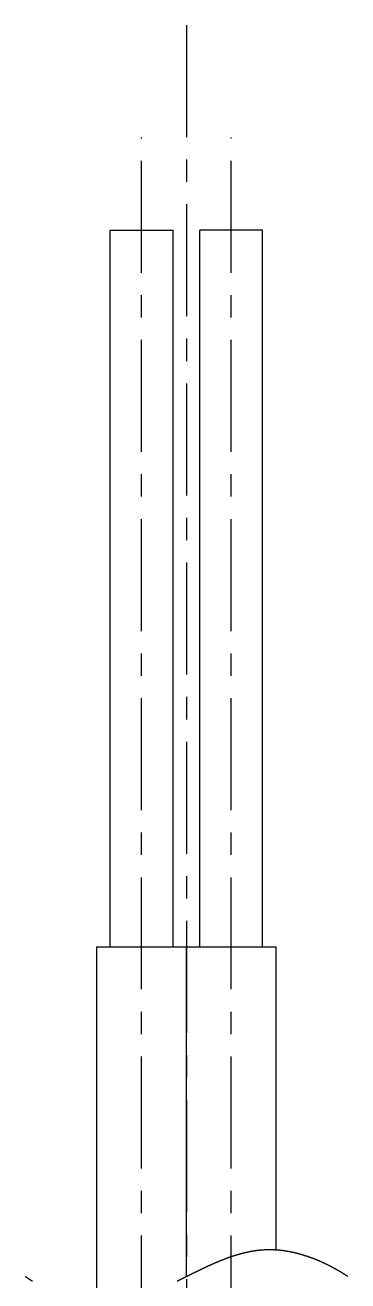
# Model space of a CAD drawing. Extents: x 35.4 to 93.6, y 120 to 187.8.
# Drawn here: x 88.57 to 92.17, y 173.31 to 187.33 of the extents above; entities that cross this region are included whole.
import ezdxf

# ---------------------------------------------------------------- set-up
doc = ezdxf.new("R2010")
doc.units = 0
doc.linetypes.add('CENTER', pattern=[2, 1.25, -0.25, 0.25, -0.25])
doc.layers.get('0').update_dxf_attribs({"linetype": 'CONTINUOUS'})
doc.layers.add('CENTER', color=1, linetype='CENTER')

msp = doc.modelspace()

# ---------------------------------------------------------------- linework, layer by layer
at = {"color": 7, "linetype": 'CONTINUOUS'}
for p, q in [((89.518, 177.038), (89.518, 185.038)), ((89.518, 185.038), (90.218, 185.038)), ((90.218, 177.038), (90.218, 185.038)), ((90.518, 177.038), (90.518, 185.038)), ((91.218, 185.038), (90.518, 185.038)), ((91.218, 177.038), (91.218, 185.038)), ((89.368, 173.059), (89.368, 177.038)), ((89.368, 177.038), (91.368, 177.038)), ((90.368, 173.357), (90.368, 177.038)), ((91.368, 173.654), (91.368, 177.038))]:
    msp.add_line(p, q, dxfattribs=at)
at = {"color": 3}
for points in [[(90.265, 173.306, 0), (90.268, 173.307, 0), (90.27, 173.308, 0), (90.273, 173.31, 0), (90.276, 173.311, 0), (90.279, 173.312, 0), (90.281, 173.314, 0), (90.284, 173.315, 0), (90.287, 173.316, 0), (90.29, 173.318, 0), (90.293, 173.319, 0), (90.295, 173.321, 0), (90.298, 173.322, 0), (90.301, 173.323, 0), (90.304, 173.325, 0), (90.306, 173.326, 0), (90.309, 173.327, 0), (90.312, 173.329, 0), (90.315, 173.33, 0), (90.317, 173.331, 0), (90.32, 173.333, 0), (90.323, 173.334, 0), (90.326, 173.336, 0), (90.328, 173.337, 0), (90.331, 173.338, 0), (90.334, 173.34, 0), (90.337, 173.341, 0), (90.339, 173.342, 0), (90.342, 173.344, 0), (90.345, 173.345, 0), (90.348, 173.347, 0), (90.35, 173.348, 0), (90.353, 173.349, 0), (90.356, 173.351, 0), (90.359, 173.352, 0), (90.361, 173.353, 0), (90.364, 173.355, 0), (90.367, 173.356, 0), (90.37, 173.357, 0), (90.373, 173.359, 0), (90.375, 173.36, 0), (90.378, 173.362, 0), (90.381, 173.363, 0), (90.384, 173.364, 0), (90.386, 173.366, 0), (90.389, 173.367, 0), (90.392, 173.368, 0), (90.395, 173.37, 0), (90.397, 173.371, 0), (90.4, 173.373, 0), (90.403, 173.374, 0), (90.406, 173.375, 0), (90.408, 173.377, 0), (90.411, 173.378, 0), (90.414, 173.379, 0), (90.417, 173.381, 0), (90.419, 173.382, 0), (90.422, 173.383, 0), (90.425, 173.385, 0), (90.428, 173.386, 0), (90.43, 173.388, 0), (90.433, 173.389, 0), (90.436, 173.39, 0), (90.439, 173.392, 0), (90.441, 173.393, 0), (90.444, 173.394, 0), (90.447, 173.396, 0), (90.45, 173.397, 0), (90.453, 173.398, 0), (90.455, 173.4, 0), (90.458, 173.401, 0), (90.461, 173.403, 0), (90.464, 173.404, 0), (90.466, 173.405, 0), (90.469, 173.407, 0), (90.472, 173.408, 0), (90.475, 173.409, 0), (90.477, 173.411, 0), (90.48, 173.412, 0), (90.483, 173.413, 0), (90.486, 173.415, 0), (90.488, 173.416, 0), (90.491, 173.417, 0), (90.494, 173.419, 0), (90.497, 173.42, 0), (90.5, 173.421, 0), (90.502, 173.423, 0), (90.505, 173.424, 0), (90.508, 173.425, 0), (90.511, 173.427, 0), (90.513, 173.428, 0), (90.516, 173.429, 0), (90.519, 173.431, 0), (90.522, 173.432, 0), (90.524, 173.433, 0), (90.527, 173.435, 0), (90.53, 173.436, 0), (90.533, 173.437, 0), (90.536, 173.439, 0), (90.538, 173.44, 0), (90.541, 173.441, 0), (90.544, 173.443, 0), (90.547, 173.444, 0), (90.549, 173.445, 0), (90.552, 173.447, 0), (90.555, 173.448, 0), (90.558, 173.449, 0), (90.561, 173.451, 0), (90.563, 173.452, 0), (90.566, 173.453, 0), (90.569, 173.455, 0), (90.572, 173.456, 0), (90.575, 173.457, 0), (90.577, 173.459, 0), (90.58, 173.46, 0), (90.583, 173.461, 0), (90.586, 173.463, 0), (90.588, 173.464, 0), (90.591, 173.465, 0), (90.594, 173.466, 0), (90.597, 173.468, 0), (90.6, 173.469, 0), (90.602, 173.47, 0), (90.605, 173.472, 0), (90.608, 173.473, 0), (90.611, 173.474, 0), (90.614, 173.475, 0), (90.616, 173.477, 0), (90.619, 173.478, 0), (90.622, 173.479, 0), (90.625, 173.481, 0), (90.628, 173.482, 0), (90.63, 173.483, 0), (90.633, 173.484, 0), (90.636, 173.486, 0), (90.639, 173.487, 0), (90.642, 173.488, 0), (90.644, 173.489, 0), (90.647, 173.491, 0), (90.65, 173.492, 0), (90.653, 173.493, 0), (90.656, 173.494, 0), (90.658, 173.496, 0), (90.661, 173.497, 0), (90.664, 173.498, 0), (90.667, 173.499, 0), (90.67, 173.501, 0), (90.673, 173.502, 0), (90.675, 173.503, 0), (90.678, 173.504, 0), (90.681, 173.506, 0), (90.684, 173.507, 0), (90.687, 173.508, 0), (90.69, 173.509, 0), (90.692, 173.511, 0), (90.695, 173.512, 0), (90.698, 173.513, 0), (90.701, 173.514, 0), (90.704, 173.515, 0), (90.706, 173.517, 0), (90.709, 173.518, 0), (90.712, 173.519, 0), (90.715, 173.52, 0), (90.718, 173.521, 0), (90.721, 173.523, 0), (90.724, 173.524, 0), (90.726, 173.525, 0), (90.729, 173.526, 0), (90.732, 173.527, 0), (90.735, 173.528, 0), (90.738, 173.53, 0), (90.741, 173.531, 0), (90.743, 173.532, 0), (90.746, 173.533, 0), (90.749, 173.534, 0), (90.752, 173.535, 0), (90.755, 173.537, 0), (90.758, 173.538, 0), (90.761, 173.539, 0), (90.763, 173.54, 0), (90.766, 173.541, 0), (90.769, 173.542, 0), (90.772, 173.543, 0), (90.775, 173.545, 0), (90.778, 173.546, 0), (90.781, 173.547, 0), (90.783, 173.548, 0), (90.786, 173.549, 0), (90.789, 173.55, 0), (90.792, 173.551, 0), (90.795, 173.552, 0), (90.798, 173.554, 0), (90.801, 173.555, 0), (90.804, 173.556, 0), (90.806, 173.557, 0), (90.809, 173.558, 0), (90.812, 173.559, 0), (90.815, 173.56, 0), (90.818, 173.561, 0), (90.821, 173.562, 0), (90.824, 173.563, 0), (90.827, 173.564, 0), (90.83, 173.565, 0), (90.832, 173.566, 0), (90.835, 173.567, 0), (90.838, 173.569, 0), (90.841, 173.57, 0), (90.844, 173.571, 0), (90.847, 173.572, 0), (90.85, 173.573, 0), (90.853, 173.574, 0), (90.856, 173.575, 0), (90.859, 173.576, 0), (90.861, 173.577, 0), (90.864, 173.578, 0), (90.867, 173.579, 0), (90.87, 173.58, 0), (90.873, 173.581, 0), (90.876, 173.582, 0), (90.879, 173.583, 0), (90.882, 173.584, 0), (90.885, 173.585, 0), (90.888, 173.586, 0), (90.891, 173.587, 0), (90.894, 173.587, 0), (90.896, 173.588, 0), (90.899, 173.589, 0), (90.902, 173.59, 0), (90.905, 173.591, 0), (90.908, 173.592, 0), (90.911, 173.593, 0), (90.914, 173.594, 0), (90.917, 173.595, 0), (90.92, 173.596, 0), (90.923, 173.597, 0), (90.926, 173.598, 0), (90.929, 173.599, 0), (90.932, 173.599, 0), (90.935, 173.6, 0), (90.938, 173.601, 0), (90.941, 173.602, 0), (90.944, 173.603, 0), (90.947, 173.604, 0), (90.949, 173.605, 0), (90.952, 173.605, 0), (90.955, 173.606, 0), (90.958, 173.607, 0), (90.961, 173.608, 0), (90.964, 173.609, 0), (90.967, 173.61, 0), (90.97, 173.61, 0), (90.973, 173.611, 0), (90.976, 173.612, 0), (90.979, 173.613, 0), (90.982, 173.614, 0), (90.985, 173.614, 0), (90.988, 173.615, 0), (90.991, 173.616, 0), (90.994, 173.617, 0), (90.997, 173.617, 0), (91, 173.618, 0), (91.003, 173.619, 0), (91.006, 173.62, 0), (91.009, 173.62, 0), (91.012, 173.621, 0), (91.015, 173.622, 0), (91.018, 173.623, 0), (91.021, 173.623, 0), (91.024, 173.624, 0), (91.027, 173.625, 0), (91.03, 173.625, 0), (91.033, 173.626, 0), (91.036, 173.627, 0), (91.039, 173.627, 0), (91.042, 173.628, 0), (91.045, 173.629, 0), (91.048, 173.629, 0), (91.051, 173.63, 0), (91.054, 173.631, 0), (91.057, 173.631, 0), (91.06, 173.632, 0), (91.063, 173.633, 0), (91.066, 173.633, 0), (91.069, 173.634, 0), (91.072, 173.634, 0), (91.075, 173.635, 0), (91.078, 173.636, 0), (91.081, 173.636, 0), (91.084, 173.637, 0), (91.087, 173.637, 0), (91.09, 173.638, 0), (91.093, 173.638, 0), (91.096, 173.639, 0), (91.099, 173.639, 0), (91.102, 173.64, 0), (91.105, 173.641, 0), (91.108, 173.641, 0), (91.111, 173.642, 0), (91.115, 173.642, 0), (91.118, 173.643, 0), (91.121, 173.643, 0), (91.124, 173.644, 0), (91.127, 173.644, 0), (91.13, 173.644, 0), (91.133, 173.645, 0), (91.136, 173.645, 0), (91.139, 173.646, 0), (91.142, 173.646, 0), (91.145, 173.647, 0), (91.148, 173.647, 0), (91.151, 173.647, 0), (91.154, 173.648, 0), (91.157, 173.648, 0), (91.16, 173.649, 0), (91.163, 173.649, 0), (91.166, 173.649, 0), (91.169, 173.65, 0), (91.172, 173.65, 0), (91.176, 173.65, 0), (91.179, 173.651, 0), (91.182, 173.651, 0), (91.185, 173.651, 0), (91.188, 173.652, 0), (91.191, 173.652, 0), (91.194, 173.652, 0), (91.197, 173.653, 0), (91.2, 173.653, 0), (91.203, 173.653, 0), (91.206, 173.653, 0), (91.209, 173.654, 0), (91.212, 173.654, 0), (91.215, 173.654, 0), (91.218, 173.654, 0), (91.222, 173.655, 0), (91.225, 173.655, 0), (91.228, 173.655, 0), (91.231, 173.655, 0), (91.234, 173.655, 0), (91.237, 173.656, 0), (91.24, 173.656, 0), (91.243, 173.656, 0), (91.246, 173.656, 0), (91.249, 173.656, 0), (91.252, 173.656, 0), (91.255, 173.656, 0), (91.258, 173.656, 0), (91.262, 173.657, 0), (91.265, 173.657, 0), (91.268, 173.657, 0), (91.271, 173.657, 0), (91.274, 173.657, 0), (91.277, 173.657, 0), (91.28, 173.657, 0), (91.283, 173.657, 0), (91.286, 173.657, 0), (91.289, 173.657, 0), (91.292, 173.657, 0), (91.295, 173.657, 0), (91.298, 173.657, 0), (91.302, 173.657, 0), (91.305, 173.657, 0), (91.308, 173.657, 0), (91.311, 173.657, 0), (91.314, 173.657, 0), (91.317, 173.657, 0), (91.32, 173.657, 0), (91.323, 173.657, 0), (91.326, 173.657, 0), (91.329, 173.657, 0), (91.332, 173.656, 0), (91.335, 173.656, 0), (91.338, 173.656, 0), (91.342, 173.656, 0), (91.345, 173.656, 0), (91.348, 173.656, 0), (91.351, 173.656, 0), (91.354, 173.655, 0), (91.357, 173.655, 0), (91.36, 173.655, 0), (91.363, 173.655, 0), (91.366, 173.655, 0), (91.369, 173.654, 0), (91.372, 173.654, 0), (91.375, 173.654, 0), (91.378, 173.654, 0), (91.382, 173.654, 0), (91.385, 173.653, 0), (91.388, 173.653, 0), (91.391, 173.653, 0), (91.394, 173.653, 0), (91.397, 173.652, 0), (91.4, 173.652, 0), (91.403, 173.652, 0), (91.406, 173.651, 0), (91.409, 173.651, 0), (91.412, 173.651, 0), (91.415, 173.65, 0), (91.418, 173.65, 0), (91.421, 173.65, 0), (91.424, 173.649, 0), (91.427, 173.649, 0), (91.431, 173.649, 0), (91.434, 173.648, 0), (91.437, 173.648, 0), (91.44, 173.647, 0), (91.443, 173.647, 0), (91.446, 173.647, 0), (91.449, 173.646, 0), (91.452, 173.646, 0), (91.455, 173.645, 0), (91.458, 173.645, 0), (91.461, 173.645, 0), (91.464, 173.644, 0), (91.467, 173.644, 0), (91.47, 173.643, 0), (91.473, 173.643, 0), (91.476, 173.642, 0), (91.479, 173.642, 0), (91.482, 173.641, 0), (91.485, 173.641, 0), (91.488, 173.64, 0), (91.491, 173.64, 0), (91.495, 173.639, 0), (91.498, 173.639, 0), (91.501, 173.638, 0), (91.504, 173.638, 0), (91.507, 173.637, 0), (91.51, 173.636, 0), (91.513, 173.636, 0), (91.516, 173.635, 0), (91.519, 173.635, 0), (91.522, 173.634, 0), (91.525, 173.634, 0), (91.528, 173.633, 0), (91.531, 173.632, 0), (91.534, 173.632, 0), (91.537, 173.631, 0), (91.54, 173.631, 0), (91.543, 173.63, 0), (91.546, 173.629, 0), (91.549, 173.629, 0), (91.552, 173.628, 0), (91.555, 173.627, 0), (91.558, 173.627, 0), (91.561, 173.626, 0), (91.564, 173.625, 0), (91.567, 173.625, 0), (91.57, 173.624, 0), (91.573, 173.623, 0), (91.576, 173.622, 0), (91.579, 173.622, 0), (91.582, 173.621, 0), (91.585, 173.62, 0), (91.588, 173.62, 0), (91.591, 173.619, 0), (91.594, 173.618, 0), (91.597, 173.617, 0), (91.6, 173.617, 0), (91.603, 173.616, 0), (91.606, 173.615, 0), (91.609, 173.614, 0), (91.612, 173.614, 0), (91.615, 173.613, 0), (91.618, 173.612, 0), (91.621, 173.611, 0), (91.624, 173.61, 0), (91.627, 173.61, 0), (91.63, 173.609, 0), (91.633, 173.608, 0), (91.636, 173.607, 0), (91.639, 173.606, 0), (91.641, 173.605, 0), (91.644, 173.605, 0), (91.647, 173.604, 0), (91.65, 173.603, 0), (91.653, 173.602, 0), (91.656, 173.601, 0), (91.659, 173.6, 0), (91.662, 173.599, 0), (91.665, 173.598, 0), (91.668, 173.598, 0), (91.671, 173.597, 0), (91.674, 173.596, 0), (91.677, 173.595, 0), (91.68, 173.594, 0), (91.683, 173.593, 0), (91.686, 173.592, 0), (91.689, 173.591, 0), (91.692, 173.59, 0), (91.695, 173.589, 0), (91.697, 173.588, 0), (91.7, 173.587, 0), (91.703, 173.586, 0), (91.706, 173.585, 0), (91.709, 173.585, 0), (91.712, 173.584, 0), (91.715, 173.583, 0), (91.718, 173.582, 0), (91.721, 173.581, 0), (91.724, 173.58, 0), (91.727, 173.579, 0), (91.73, 173.578, 0), (91.732, 173.577, 0), (91.735, 173.576, 0), (91.738, 173.575, 0), (91.741, 173.573, 0), (91.744, 173.572, 0), (91.747, 173.571, 0), (91.75, 173.57, 0), (91.753, 173.569, 0), (91.756, 173.568, 0), (91.759, 173.567, 0), (91.761, 173.566, 0), (91.764, 173.565, 0), (91.767, 173.564, 0), (91.77, 173.563, 0), (91.773, 173.562, 0), (91.776, 173.561, 0), (91.779, 173.56, 0), (91.782, 173.559, 0), (91.784, 173.557, 0), (91.787, 173.556, 0), (91.79, 173.555, 0), (91.793, 173.554, 0), (91.796, 173.553, 0), (91.799, 173.552, 0), (91.802, 173.551, 0), (91.804, 173.55, 0), (91.807, 173.548, 0), (91.81, 173.547, 0), (91.813, 173.546, 0), (91.816, 173.545, 0), (91.819, 173.544, 0), (91.822, 173.543, 0), (91.824, 173.541, 0), (91.827, 173.54, 0), (91.83, 173.539, 0), (91.833, 173.538, 0), (91.836, 173.537, 0), (91.839, 173.535, 0), (91.841, 173.534, 0), (91.844, 173.533, 0), (91.847, 173.532, 0), (91.85, 173.531, 0), (91.853, 173.529, 0), (91.856, 173.528, 0), (91.858, 173.527, 0), (91.861, 173.526, 0), (91.864, 173.524, 0), (91.867, 173.523, 0), (91.87, 173.522, 0), (91.873, 173.521, 0), (91.875, 173.519, 0), (91.878, 173.518, 0), (91.881, 173.517, 0), (91.884, 173.516, 0), (91.887, 173.514, 0), (91.889, 173.513, 0), (91.892, 173.512, 0), (91.895, 173.511, 0), (91.898, 173.509, 0), (91.901, 173.508, 0), (91.903, 173.507, 0), (91.906, 173.505, 0), (91.909, 173.504, 0), (91.912, 173.503, 0), (91.914, 173.501, 0), (91.917, 173.5, 0), (91.92, 173.499, 0), (91.923, 173.497, 0), (91.926, 173.496, 0), (91.928, 173.495, 0), (91.931, 173.493, 0), (91.934, 173.492, 0), (91.937, 173.491, 0), (91.939, 173.489, 0), (91.942, 173.488, 0), (91.945, 173.487, 0), (91.948, 173.485, 0), (91.95, 173.484, 0), (91.953, 173.483, 0), (91.956, 173.481, 0), (91.959, 173.48, 0), (91.961, 173.478, 0), (91.964, 173.477, 0), (91.967, 173.476, 0), (91.97, 173.474, 0), (91.972, 173.473, 0), (91.975, 173.471, 0), (91.978, 173.47, 0), (91.981, 173.469, 0), (91.983, 173.467, 0), (91.986, 173.466, 0), (91.989, 173.464, 0), (91.992, 173.463, 0), (91.994, 173.461, 0), (91.997, 173.46, 0), (92, 173.458, 0), (92.002, 173.457, 0), (92.005, 173.456, 0), (92.008, 173.454, 0), (92.011, 173.453, 0), (92.013, 173.451, 0), (92.016, 173.45, 0), (92.019, 173.448, 0), (92.021, 173.447, 0), (92.024, 173.445, 0), (92.027, 173.444, 0), (92.029, 173.442, 0), (92.032, 173.441, 0), (92.035, 173.439, 0), (92.037, 173.438, 0), (92.04, 173.436, 0), (92.043, 173.435, 0), (92.046, 173.433, 0), (92.048, 173.432, 0), (92.051, 173.43, 0), (92.054, 173.429, 0), (92.056, 173.427, 0), (92.059, 173.425, 0), (92.062, 173.424, 0), (92.064, 173.422, 0), (92.067, 173.421, 0), (92.069, 173.419, 0), (92.072, 173.418, 0), (92.075, 173.416, 0), (92.077, 173.415, 0), (92.08, 173.413, 0), (92.083, 173.411, 0), (92.085, 173.41, 0), (92.088, 173.408, 0), (92.091, 173.407, 0), (92.093, 173.405, 0), (92.096, 173.403, 0), (92.099, 173.402, 0), (92.101, 173.4, 0), (92.104, 173.399, 0), (92.106, 173.397, 0), (92.109, 173.395, 0), (92.112, 173.394, 0), (92.114, 173.392, 0), (92.117, 173.39, 0), (92.119, 173.389, 0), (92.122, 173.387, 0), (92.125, 173.386, 0), (92.127, 173.384, 0), (92.13, 173.382, 0), (92.132, 173.381, 0), (92.135, 173.379, 0), (92.138, 173.377, 0), (92.14, 173.376, 0), (92.143, 173.374, 0), (92.145, 173.372, 0), (92.148, 173.37, 0), (92.15, 173.369, 0), (92.153, 173.367, 0), (92.156, 173.365, 0), (92.158, 173.364, 0), (92.161, 173.362, 0), (92.163, 173.36, 0), (92.166, 173.359, 0), (92.168, 173.357, 0)], [(88.568, 173.357, 0), (88.571, 173.355, 0), (88.573, 173.353, 0), (88.576, 173.352, 0), (88.579, 173.35, 0), (88.581, 173.348, 0), (88.584, 173.347, 0), (88.586, 173.345, 0), (88.589, 173.343, 0), (88.591, 173.341, 0), (88.594, 173.34, 0), (88.597, 173.338, 0), (88.599, 173.336, 0), (88.602, 173.335, 0), (88.604, 173.333, 0), (88.607, 173.331, 0), (88.61, 173.33, 0), (88.612, 173.328, 0), (88.615, 173.326, 0), (88.617, 173.325, 0), (88.62, 173.323, 0), (88.623, 173.321, 0), (88.625, 173.32, 0), (88.628, 173.318, 0), (88.63, 173.317, 0), (88.633, 173.315, 0), (88.636, 173.313, 0), (88.638, 173.312, 0), (88.641, 173.31, 0), (88.643, 173.309, 0), (88.646, 173.307, 0), (88.649, 173.305, 0)]]:
    msp.add_polyline3d(points, dxfattribs=at)
at = {"layer": 'CENTER', "color": 1, "linetype": 'CENTER'}
for p, q in [((90.368, 187.326), (90.368, 145.07)), ((89.868, 168.562), (89.868, 186.073)), ((90.868, 168.562), (90.868, 186.073))]:
    msp.add_line(p, q, dxfattribs=at)

doc.saveas('drawing.dxf')
